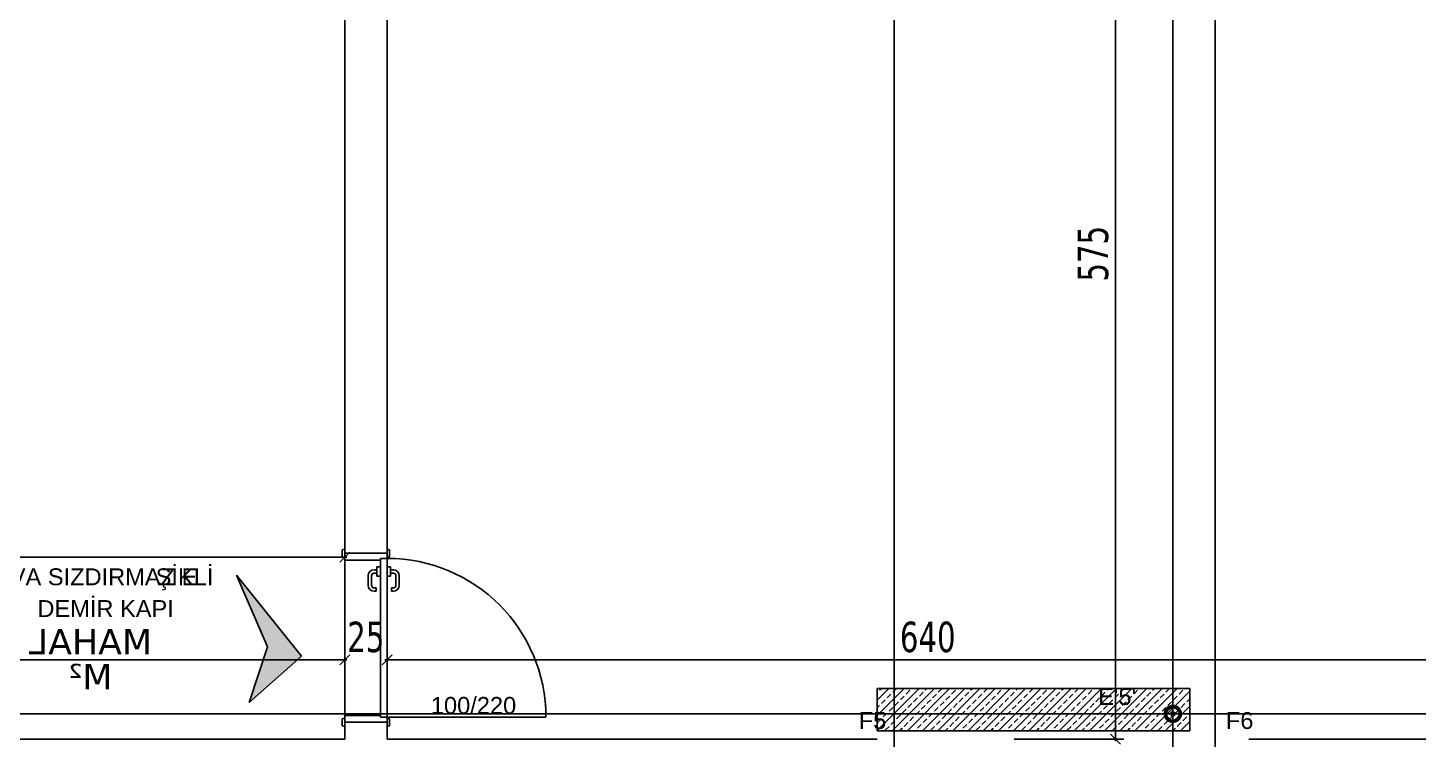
# Model space of a CAD drawing. Header units: millimetres. Extents: x 43168.9 to 43194.6, y -25545.1 to -25543.4.
# Drawn here: x 43169.5024 to 43169.6669, y -25544.4649 to -25544.3807 of the extents above; entities that cross this region are included whole.
import ezdxf
from ezdxf.enums import TextEntityAlignment as Align

# ---------------------------------------------------------------- set-up
doc = ezdxf.new("R2010")
doc.units = ezdxf.units.MM
doc.header["$LTSCALE"] = 200
doc.linetypes.add('DASHDOT2', pattern=[0.5, 0.25, -0.125, 0, -0.125])
for name, color, linetype in [('aks_sgh', 5, 'DASHDOT2'), ('dograma_sgh', 43, 'Continuous'), ('duv_sgh', 4, 'Continuous'), ('kolon-b.a_sgh', 6, 'Continuous'), ('olcuic_sgh', 183, 'Continuous'), ('poz_sgh', 12, 'Continuous'), ('tarama-betonarme_sgh', 223, 'Continuous'), ('yazi-genel_sgh', 7, 'Continuous')]:
    doc.layers.add(name, color=color, linetype=linetype)
doc.styles.add('1-200', font='arial.ttf', dxfattribs={"height": 60})
doc.styles.add('dim', font='VERDANA.TTF', dxfattribs={"width": 0.7})
doc.styles.add('text1', font='VERDANA.TTF')
doc.styles.add('text2', font='arial.ttf')

msp = doc.modelspace()

# ---------------------------------------------------------------- hatches: boundary and pattern name
msp.add_hatch(color=251).paths.add_polyline_path([(43169.52854, -25544.46056), (43169.53474, -25544.45508), (43169.52705, -25544.44551), (43169.53072, -25544.454)])
h = msp.add_hatch(color=256)
edge = h.paths.add_edge_path()
edge.add_arc((43169.63788, -25544.46192), 0.001, 0, 360)
edge = h.paths.add_edge_path(flags=16)
edge.add_arc((43169.63788, -25544.46192), 0.00075, 0, 360)
h = msp.add_hatch(color=256)
edge = h.paths.add_edge_path()
edge.add_arc((43169.63788, -25544.46192), 0.001, 0, 360)
edge = h.paths.add_edge_path(flags=16)
edge.add_arc((43169.63788, -25544.46192), 0.00075, 0, 360)

# ---------------------------------------------------------------- linework, layer by layer
at = {"color": 0, "linetype": 'ByBlock', "lineweight": -2}
for p, q in [((43169.53928, -25544.44397), (43169.54048, -25544.44277)), ((43169.53928, -25544.45612), (43169.54048, -25544.45492)), ((43169.53928, -25544.45612), (43169.54048, -25544.45492)), ((43169.54548, -25544.45492), (43169.54428, -25544.45612)), ((43169.54548, -25544.45492), (43169.54428, -25544.45612)), ((43169.63768, -25544.46212), (43169.63768, -25544.46172)), ((43169.63768, -25544.46172), (43169.63808, -25544.46172)), ((43169.63768, -25544.46212), (43169.63768, -25544.46172)), ((43169.63768, -25544.46172), (43169.63808, -25544.46172)), ((43169.63808, -25544.46212), (43169.63768, -25544.46212)), ((43169.63808, -25544.46212), (43169.63768, -25544.46212)), ((43169.63781, -25544.46185), (43169.63795, -25544.46199)), ((43169.63781, -25544.46199), (43169.63795, -25544.46185)), ((43169.63781, -25544.46185), (43169.63795, -25544.46199)), ((43169.63781, -25544.46199), (43169.63795, -25544.46185)), ((43169.63808, -25544.46172), (43169.63808, -25544.46212)), ((43169.63808, -25544.46172), (43169.63808, -25544.46212)), ((43169.63049, -25544.46432), (43169.63169, -25544.46552)), ((43169.63049, -25544.46432), (43169.63169, -25544.46552))]:
    msp.add_line(p, q, dxfattribs=at)
at = {"color": 0}
for p, q in [((43169.53474, -25544.45508), (43169.52705, -25544.44551)), ((43169.52705, -25544.44551), (43169.53072, -25544.454)), ((43169.53072, -25544.454), (43169.52854, -25544.46056)), ((43169.52854, -25544.46056), (43169.53474, -25544.45508))]:
    msp.add_line(p, q, dxfattribs=at)
at = {"color": 0, "linetype": 'Continuous', "lineweight": -2}
for radius in [0.001, 0.001, 0.00075, 0.00075]:
    msp.add_circle((43169.63788, -25544.46192), radius, dxfattribs=at)
at = {"layer": 'aks_sgh'}
for p, q in [((43169.60488, -25543.74092), (43169.60488, -25544.78992)), ((43169.63788, -25543.74092), (43169.63788, -25544.78992)), ((43169.64288, -25543.74092), (43169.64288, -25544.78992)), ((43169.99088, -25544.46192), (43169.01488, -25544.46192))]:
    msp.add_line(p, q, dxfattribs=at)
at = {"layer": 'dograma_sgh'}
for p, q in [((43169.53958, -25544.44252), (43169.53988, -25544.44242)), ((43169.53958, -25544.44252), (43169.53958, -25544.44332)), ((43169.53958, -25544.44332), (43169.53988, -25544.44342)), ((43169.53988, -25544.44242), (43169.53988, -25544.44342)), ((43169.53988, -25544.44292), (43169.54488, -25544.44292)), ((43169.53988, -25544.44372), (43169.53988, -25544.44292)), ((43169.54518, -25544.44252), (43169.54488, -25544.44242)), ((43169.54488, -25544.44242), (43169.54488, -25544.44342)), ((43169.54488, -25544.44292), (43169.54488, -25544.44352)), ((43169.54518, -25544.44332), (43169.54488, -25544.44342)), ((43169.54518, -25544.44252), (43169.54518, -25544.44332)), ((43169.54408, -25544.44372), (43169.53988, -25544.44372)), ((43169.54334, -25544.44487), (43169.54368, -25544.44487)), ((43169.54408, -25544.44452), (43169.54368, -25544.44452)), ((43169.54368, -25544.44452), (43169.54368, -25544.44562)), ((43169.54408, -25544.44352), (43169.54488, -25544.44352)), ((43169.54408, -25544.46232), (43169.54408, -25544.44352)), ((43169.54458, -25544.44352), (43169.54408, -25544.44352)), ((43169.54408, -25544.44352), (43169.54408, -25544.44372)), ((43169.54488, -25544.44352), (43169.54458, -25544.44352)), ((43169.54488, -25544.44352), (43169.54488, -25544.46232)), ((43169.54488, -25544.44452), (43169.54528, -25544.44452)), ((43169.54528, -25544.44452), (43169.54528, -25544.44562)), ((43169.54562, -25544.44487), (43169.54528, -25544.44487)), ((43169.54264, -25544.44671), (43169.54264, -25544.44557)), ((43169.54304, -25544.44557), (43169.54304, -25544.44671)), ((43169.54368, -25544.44527), (43169.54334, -25544.44527)), ((43169.54368, -25544.44562), (43169.54408, -25544.44562)), ((43169.54528, -25544.44562), (43169.54488, -25544.44562)), ((43169.54528, -25544.44527), (43169.54562, -25544.44527)), ((43169.54592, -25544.44557), (43169.54592, -25544.44671)), ((43169.54632, -25544.44671), (43169.54632, -25544.44557)), ((43169.54334, -25544.44701), (43169.54358, -25544.44701)), ((43169.54358, -25544.44741), (43169.54334, -25544.44741)), ((43169.54358, -25544.44701), (43169.54358, -25544.44741)), ((43169.54562, -25544.44701), (43169.54538, -25544.44701)), ((43169.54538, -25544.44701), (43169.54538, -25544.44741)), ((43169.54538, -25544.44741), (43169.54562, -25544.44741)), ((43169.53958, -25544.46252), (43169.53988, -25544.46242)), ((43169.53958, -25544.46332), (43169.53958, -25544.46252)), ((43169.54408, -25544.46212), (43169.53988, -25544.46212)), ((43169.53988, -25544.46212), (43169.53988, -25544.46292)), ((43169.53988, -25544.46342), (43169.53988, -25544.46242)), ((43169.53988, -25544.46292), (43169.54488, -25544.46292)), ((43169.54408, -25544.46232), (43169.54408, -25544.46212)), ((43169.54488, -25544.46232), (43169.54408, -25544.46232)), ((43169.54458, -25544.46232), (43169.54408, -25544.46232)), ((43169.54488, -25544.46232), (43169.54458, -25544.46232)), ((43169.54488, -25544.46292), (43169.54488, -25544.46232)), ((43169.54518, -25544.46252), (43169.54488, -25544.46242)), ((43169.54488, -25544.46342), (43169.54488, -25544.46242)), ((43169.54518, -25544.46332), (43169.54518, -25544.46252)), ((43169.53958, -25544.46332), (43169.53988, -25544.46342)), ((43169.54518, -25544.46332), (43169.54488, -25544.46342))]:
    msp.add_line(p, q, dxfattribs=at)
at = {"layer": 'dograma_sgh', "color": 145}
msp.add_line((43169.56368, -25544.46232), (43169.54488, -25544.46232), dxfattribs=at)
at = {"layer": 'dograma_sgh'}
for centre, radius, start, end in [((43169.54334, -25544.44557), 0.0007, 90, 180), ((43169.54562, -25544.44557), 0.0007, 360, 90), ((43169.54334, -25544.44671), 0.0007, 180, 270), ((43169.54334, -25544.44557), 0.0003, 90, 180), ((43169.54334, -25544.44671), 0.0003, 180, 270), ((43169.54562, -25544.44557), 0.0003, 360, 90), ((43169.54562, -25544.44671), 0.0003, 270, 360), ((43169.54562, -25544.44671), 0.0007, 270, 360)]:
    msp.add_arc(centre, radius, start, end, dxfattribs=at)
at = {"layer": 'dograma_sgh', "color": 145}
msp.add_arc((43169.54488, -25544.46232), 0.0188, 0, 90, dxfattribs=at)
at = {"layer": 'duv_sgh'}
for p, q in [((43169.53988, -25544.34992), (43169.53988, -25544.46492)), ((43169.54488, -25544.34992), (43169.54488, -25544.46492)), ((43169.53988, -25544.44292), (43169.54488, -25544.44292)), ((43169.53988, -25544.46292), (43169.54488, -25544.46292)), ((43169.40888, -25544.46492), (43169.53988, -25544.46492)), ((43169.54488, -25544.46492), (43169.60288, -25544.46492)), ((43169.64688, -25544.46492), (43169.67288, -25544.46492))]:
    msp.add_line(p, q, dxfattribs=at)
at = {"layer": 'kolon-b.a_sgh'}
for p, q in [((43169.60288, -25544.45892), (43169.63988, -25544.45892)), ((43169.60288, -25544.46392), (43169.60288, -25544.45892)), ((43169.63988, -25544.45892), (43169.63988, -25544.46392)), ((43169.63988, -25544.46392), (43169.60288, -25544.46392))]:
    msp.add_line(p, q, dxfattribs=at)
at = {"layer": 'olcuic_sgh'}
for p, q in [((43169.63109, -25544.34967), (43169.63109, -25544.46517)), ((43169.19563, -25544.44337), (43169.54013, -25544.44337)), ((43169.53988, -25544.45537), (43169.53988, -25544.44237)), ((43169.53988, -25544.46292), (43169.53988, -25544.45452)), ((43169.53988, -25544.46292), (43169.53988, -25544.45452)), ((43169.54488, -25544.46292), (43169.54488, -25544.45452)), ((43169.54488, -25544.46292), (43169.54488, -25544.45452)), ((43169.33863, -25544.45552), (43169.54013, -25544.45552)), ((43169.53988, -25544.45552), (43169.53868, -25544.45552)), ((43169.54463, -25544.45552), (43169.67313, -25544.45552)), ((43169.54488, -25544.45552), (43169.54608, -25544.45552)), ((43169.63109, -25544.46492), (43169.63109, -25544.46372)), ((43169.61909, -25544.46492), (43169.63209, -25544.46492)), ((43169.61909, -25544.46492), (43169.63209, -25544.46492))]:
    msp.add_line(p, q, dxfattribs=at)
at = {"layer": 'tarama-betonarme_sgh'}
for p, q in [((43169.60288, -25544.46032), (43169.60428, -25544.45892)), ((43169.60288, -25544.46211), (43169.60607, -25544.45892)), ((43169.60288, -25544.46391), (43169.60787, -25544.45892)), ((43169.60288, -25544.45942), (43169.60294, -25544.45936)), ((43169.60316, -25544.45913), (43169.60338, -25544.45892)), ((43169.60406, -25544.46003), (43169.60451, -25544.45958)), ((43169.60466, -25544.46392), (43169.60966, -25544.45892)), ((43169.60474, -25544.45936), (43169.60517, -25544.45892)), ((43169.60563, -25544.46026), (43169.60608, -25544.45981)), ((43169.60631, -25544.45958), (43169.60676, -25544.45913)), ((43169.60646, -25544.46392), (43169.61146, -25544.45892)), ((43169.60788, -25544.45981), (43169.60833, -25544.45936)), ((43169.60826, -25544.46392), (43169.61326, -25544.45892)), ((43169.60855, -25544.45913), (43169.60877, -25544.45892)), ((43169.60945, -25544.46003), (43169.6099, -25544.45958)), ((43169.61005, -25544.46392), (43169.61505, -25544.45892)), ((43169.61012, -25544.45936), (43169.61056, -25544.45892)), ((43169.61102, -25544.46026), (43169.61147, -25544.45981)), ((43169.61169, -25544.45958), (43169.61214, -25544.45913)), ((43169.61185, -25544.46392), (43169.61685, -25544.45892)), ((43169.61327, -25544.45981), (43169.61372, -25544.45936)), ((43169.61364, -25544.46392), (43169.61864, -25544.45892)), ((43169.61394, -25544.45913), (43169.61415, -25544.45892)), ((43169.61484, -25544.46003), (43169.61529, -25544.45958)), ((43169.61544, -25544.46392), (43169.62044, -25544.45892)), ((43169.61551, -25544.45936), (43169.61595, -25544.45892)), ((43169.61641, -25544.46026), (43169.61686, -25544.45981)), ((43169.61708, -25544.45958), (43169.61753, -25544.45913)), ((43169.61724, -25544.46392), (43169.62224, -25544.45892)), ((43169.61865, -25544.45981), (43169.6191, -25544.45936)), ((43169.61903, -25544.46392), (43169.62403, -25544.45892)), ((43169.61933, -25544.45913), (43169.61954, -25544.45892)), ((43169.62023, -25544.46003), (43169.62068, -25544.45958)), ((43169.62083, -25544.46392), (43169.62583, -25544.45892)), ((43169.6209, -25544.45936), (43169.62134, -25544.45892)), ((43169.6218, -25544.46026), (43169.62225, -25544.45981)), ((43169.62247, -25544.45958), (43169.62292, -25544.45913)), ((43169.62263, -25544.46392), (43169.62763, -25544.45892)), ((43169.62404, -25544.45981), (43169.62449, -25544.45936)), ((43169.62442, -25544.46392), (43169.62942, -25544.45892)), ((43169.62472, -25544.45913), (43169.62493, -25544.45892)), ((43169.62561, -25544.46003), (43169.62606, -25544.45958)), ((43169.62622, -25544.46392), (43169.63122, -25544.45892)), ((43169.62629, -25544.45936), (43169.62673, -25544.45892)), ((43169.62719, -25544.46026), (43169.62763, -25544.45981)), ((43169.62786, -25544.45958), (43169.62831, -25544.45913)), ((43169.62801, -25544.46392), (43169.63301, -25544.45892)), ((43169.62943, -25544.45981), (43169.62988, -25544.45936)), ((43169.62981, -25544.46392), (43169.63481, -25544.45892)), ((43169.6301, -25544.45913), (43169.63032, -25544.45892)), ((43169.631, -25544.46003), (43169.63145, -25544.45958)), ((43169.63161, -25544.46392), (43169.63661, -25544.45892)), ((43169.63168, -25544.45936), (43169.63212, -25544.45892)), ((43169.63257, -25544.46026), (43169.63302, -25544.45981)), ((43169.63325, -25544.45958), (43169.6337, -25544.45913)), ((43169.6334, -25544.46392), (43169.6384, -25544.45892)), ((43169.63482, -25544.45981), (43169.63527, -25544.45936)), ((43169.6352, -25544.46392), (43169.63988, -25544.45924)), ((43169.63549, -25544.45913), (43169.63571, -25544.45892)), ((43169.63639, -25544.46003), (43169.63684, -25544.45958)), ((43169.63706, -25544.45936), (43169.6375, -25544.45892)), ((43169.63796, -25544.46026), (43169.63841, -25544.45981)), ((43169.63864, -25544.45958), (43169.63908, -25544.45913)), ((43169.60288, -25544.46121), (43169.60316, -25544.46093)), ((43169.60339, -25544.46071), (43169.60384, -25544.46026)), ((43169.60429, -25544.4616), (43169.60474, -25544.46115)), ((43169.60496, -25544.46093), (43169.60541, -25544.46048)), ((43169.60586, -25544.46183), (43169.60631, -25544.46138)), ((43169.60653, -25544.46115), (43169.60698, -25544.46071)), ((43169.6072, -25544.46048), (43169.60765, -25544.46003)), ((43169.6081, -25544.46138), (43169.60855, -25544.46093)), ((43169.60878, -25544.46071), (43169.60923, -25544.46026)), ((43169.60967, -25544.4616), (43169.61012, -25544.46115)), ((43169.61035, -25544.46093), (43169.6108, -25544.46048)), ((43169.61125, -25544.46183), (43169.61169, -25544.46138)), ((43169.61192, -25544.46115), (43169.61237, -25544.46071)), ((43169.61259, -25544.46048), (43169.61304, -25544.46003)), ((43169.61349, -25544.46138), (43169.61394, -25544.46093)), ((43169.61416, -25544.46071), (43169.61461, -25544.46026)), ((43169.61506, -25544.4616), (43169.61551, -25544.46115)), ((43169.61574, -25544.46093), (43169.61619, -25544.46048)), ((43169.61663, -25544.46183), (43169.61708, -25544.46138)), ((43169.61731, -25544.46115), (43169.61776, -25544.46071)), ((43169.61798, -25544.46048), (43169.61843, -25544.46003)), ((43169.61888, -25544.46138), (43169.61933, -25544.46093)), ((43169.61955, -25544.46071), (43169.62, -25544.46026)), ((43169.62045, -25544.4616), (43169.6209, -25544.46115)), ((43169.62112, -25544.46093), (43169.62157, -25544.46048)), ((43169.62202, -25544.46183), (43169.62247, -25544.46138)), ((43169.6227, -25544.46115), (43169.62314, -25544.46071)), ((43169.62337, -25544.46048), (43169.62382, -25544.46003)), ((43169.62427, -25544.46138), (43169.62472, -25544.46093)), ((43169.62494, -25544.46071), (43169.62539, -25544.46026)), ((43169.62584, -25544.4616), (43169.62629, -25544.46115)), ((43169.62651, -25544.46093), (43169.62696, -25544.46048)), ((43169.62741, -25544.46183), (43169.62786, -25544.46138)), ((43169.62808, -25544.46115), (43169.62853, -25544.46071)), ((43169.62876, -25544.46048), (43169.62921, -25544.46003)), ((43169.62966, -25544.46138), (43169.6301, -25544.46093)), ((43169.63033, -25544.46071), (43169.63078, -25544.46026)), ((43169.63123, -25544.4616), (43169.63168, -25544.46115)), ((43169.6319, -25544.46093), (43169.63235, -25544.46048)), ((43169.6328, -25544.46183), (43169.63325, -25544.46138)), ((43169.63347, -25544.46115), (43169.63392, -25544.46071)), ((43169.63415, -25544.46048), (43169.63459, -25544.46003)), ((43169.63504, -25544.46138), (43169.63549, -25544.46093)), ((43169.63572, -25544.46071), (43169.63617, -25544.46026)), ((43169.63662, -25544.4616), (43169.63706, -25544.46115)), ((43169.63699, -25544.46392), (43169.63988, -25544.46103)), ((43169.63729, -25544.46093), (43169.63774, -25544.46048)), ((43169.63819, -25544.46183), (43169.63864, -25544.46138)), ((43169.63886, -25544.46115), (43169.63931, -25544.46071)), ((43169.63953, -25544.46048), (43169.63988, -25544.46014)), ((43169.60294, -25544.46295), (43169.60339, -25544.4625)), ((43169.60361, -25544.46228), (43169.60406, -25544.46183)), ((43169.60451, -25544.46318), (43169.60496, -25544.46273)), ((43169.60518, -25544.4625), (43169.60563, -25544.46205)), ((43169.60608, -25544.4634), (43169.60653, -25544.46295)), ((43169.60676, -25544.46273), (43169.6072, -25544.46228)), ((43169.60743, -25544.46205), (43169.60788, -25544.4616)), ((43169.60765, -25544.46362), (43169.6081, -25544.46318)), ((43169.60833, -25544.46295), (43169.60878, -25544.4625)), ((43169.609, -25544.46228), (43169.60945, -25544.46183)), ((43169.6099, -25544.46318), (43169.61035, -25544.46273)), ((43169.61057, -25544.4625), (43169.61102, -25544.46205)), ((43169.61147, -25544.4634), (43169.61192, -25544.46295)), ((43169.61214, -25544.46273), (43169.61259, -25544.46228)), ((43169.61282, -25544.46205), (43169.61327, -25544.4616)), ((43169.61304, -25544.46362), (43169.61349, -25544.46318)), ((43169.61372, -25544.46295), (43169.61416, -25544.4625)), ((43169.61439, -25544.46228), (43169.61484, -25544.46183)), ((43169.61529, -25544.46318), (43169.61574, -25544.46273)), ((43169.61596, -25544.4625), (43169.61641, -25544.46205)), ((43169.61686, -25544.4634), (43169.61731, -25544.46295)), ((43169.61753, -25544.46273), (43169.61798, -25544.46228)), ((43169.61821, -25544.46205), (43169.61865, -25544.4616)), ((43169.61843, -25544.46362), (43169.61888, -25544.46318)), ((43169.6191, -25544.46295), (43169.61955, -25544.4625)), ((43169.61978, -25544.46228), (43169.62023, -25544.46183)), ((43169.62068, -25544.46318), (43169.62112, -25544.46273)), ((43169.62135, -25544.4625), (43169.6218, -25544.46205)), ((43169.62225, -25544.4634), (43169.6227, -25544.46295)), ((43169.62292, -25544.46273), (43169.62337, -25544.46228)), ((43169.62359, -25544.46205), (43169.62404, -25544.4616)), ((43169.62382, -25544.46362), (43169.62427, -25544.46318)), ((43169.62449, -25544.46295), (43169.62494, -25544.4625)), ((43169.62517, -25544.46228), (43169.62561, -25544.46183)), ((43169.62606, -25544.46318), (43169.62651, -25544.46273)), ((43169.62674, -25544.4625), (43169.62719, -25544.46205)), ((43169.62763, -25544.4634), (43169.62808, -25544.46295)), ((43169.62831, -25544.46273), (43169.62876, -25544.46228)), ((43169.62898, -25544.46205), (43169.62943, -25544.4616)), ((43169.62921, -25544.46362), (43169.62966, -25544.46318)), ((43169.62988, -25544.46295), (43169.63033, -25544.4625)), ((43169.63055, -25544.46228), (43169.631, -25544.46183)), ((43169.63145, -25544.46318), (43169.6319, -25544.46273)), ((43169.63212, -25544.4625), (43169.63257, -25544.46205)), ((43169.63302, -25544.4634), (43169.63347, -25544.46295)), ((43169.6337, -25544.46273), (43169.63415, -25544.46228)), ((43169.63437, -25544.46205), (43169.63482, -25544.4616)), ((43169.63459, -25544.46362), (43169.63504, -25544.46318)), ((43169.63527, -25544.46295), (43169.63572, -25544.4625)), ((43169.63594, -25544.46228), (43169.63639, -25544.46183)), ((43169.63684, -25544.46318), (43169.63729, -25544.46273)), ((43169.63751, -25544.4625), (43169.63796, -25544.46205)), ((43169.63841, -25544.4634), (43169.63886, -25544.46295)), ((43169.63879, -25544.46392), (43169.63988, -25544.46283)), ((43169.63908, -25544.46273), (43169.63953, -25544.46228)), ((43169.63976, -25544.46205), (43169.63988, -25544.46193)), ((43169.60384, -25544.46385), (43169.60429, -25544.4634)), ((43169.60556, -25544.46392), (43169.60586, -25544.46362)), ((43169.60736, -25544.46392), (43169.60743, -25544.46385)), ((43169.60923, -25544.46385), (43169.60967, -25544.4634)), ((43169.61095, -25544.46392), (43169.61125, -25544.46362)), ((43169.61275, -25544.46392), (43169.61282, -25544.46385)), ((43169.61461, -25544.46385), (43169.61506, -25544.4634)), ((43169.61634, -25544.46392), (43169.61663, -25544.46362)), ((43169.61814, -25544.46392), (43169.61821, -25544.46385)), ((43169.62, -25544.46385), (43169.62045, -25544.4634)), ((43169.62173, -25544.46392), (43169.62202, -25544.46362)), ((43169.62352, -25544.46392), (43169.62359, -25544.46385)), ((43169.62539, -25544.46385), (43169.62584, -25544.4634)), ((43169.62712, -25544.46392), (43169.62741, -25544.46362)), ((43169.62891, -25544.46392), (43169.62898, -25544.46385)), ((43169.63078, -25544.46385), (43169.63123, -25544.4634)), ((43169.6325, -25544.46392), (43169.6328, -25544.46362)), ((43169.6343, -25544.46392), (43169.63437, -25544.46385)), ((43169.63617, -25544.46385), (43169.63662, -25544.4634)), ((43169.63789, -25544.46392), (43169.63819, -25544.46362)), ((43169.63969, -25544.46392), (43169.63976, -25544.46385))]:
    msp.add_line(p, q, dxfattribs=at)

# ---------------------------------------------------------------- texts
at = {"color": 7, "style": 'text1', "text_generation_flag": 4}
for tag, text, p in [('MAHAL', '', (43169.50976, -25544.45338)), ('M²', 'm²', (43169.50976, -25544.45749))]:
    msp.add_attdef(tag, text=text, height=0.003, rotation=180, dxfattribs=at).set_placement(p, align=Align.MIDDLE)
at = {"layer": 'aks_sgh', "style": '1-200'}
for s, rotation, p in [("E'5'", 360, (43169.62904, -25544.46087)), ("E'5'", 360, (43169.62904, -25544.46087)), ('F5', 360, (43169.6007, -25544.46371)), ('F5', 360, (43169.6007, -25544.46371)), ('F6', 0, (43169.64416, -25544.46371)), ('F6', 0, (43169.64416, -25544.46371))]:
    msp.add_text(s, height=0.002, rotation=rotation, dxfattribs=at).set_placement(p)
at = {"layer": 'olcuic_sgh', "color": 2, "style": 'dim', "width": 0.7}
msp.add_text('575', height=0.0036, rotation=90, dxfattribs=at).set_placement((43169.63022, -25544.41076))
for s, p in [('25', (43169.54016, -25544.45461)), ('640', (43169.60557, -25544.45461))]:
    msp.add_text(s, height=0.0036, dxfattribs=at).set_placement(p)
at = {"layer": 'poz_sgh', "style": 'text2'}
msp.add_text('100/220', height=0.002, dxfattribs=at).set_placement((43169.55511, -25544.46192), align=Align.CENTER)
at = {"layer": 'yazi-genel_sgh', "style": 'text2'}
for s, p in [('HAVA SIZDIRMAZ E', (43169.49634, -25544.4467)), ('ŞİKLİ ', (43169.51749, -25544.4467)), ('DEMİR KAPI', (43169.50349, -25544.45046))]:
    msp.add_text(s, height=0.002, dxfattribs=at).set_placement(p)

doc.saveas('drawing.dxf')
